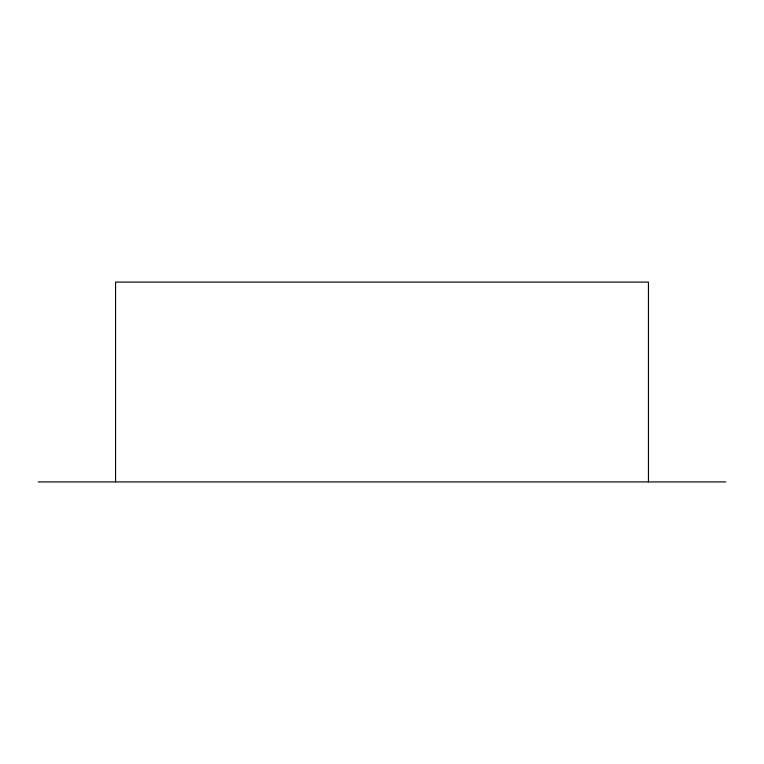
<?xml version="1.0" encoding="UTF-8"?>
<svg xmlns="http://www.w3.org/2000/svg" width="764" height="764" viewBox="0 0 764 764"><rect width="100%" height="100%" fill="white"/><g stroke="black" fill="none" stroke-linecap="round" stroke-linejoin="round"><path stroke-width="1.15" d="M38.2 481.912L725.8 481.912M648.445 481.912L648.445 282.088L115.555 282.088L115.555 481.912"/></g></svg>
